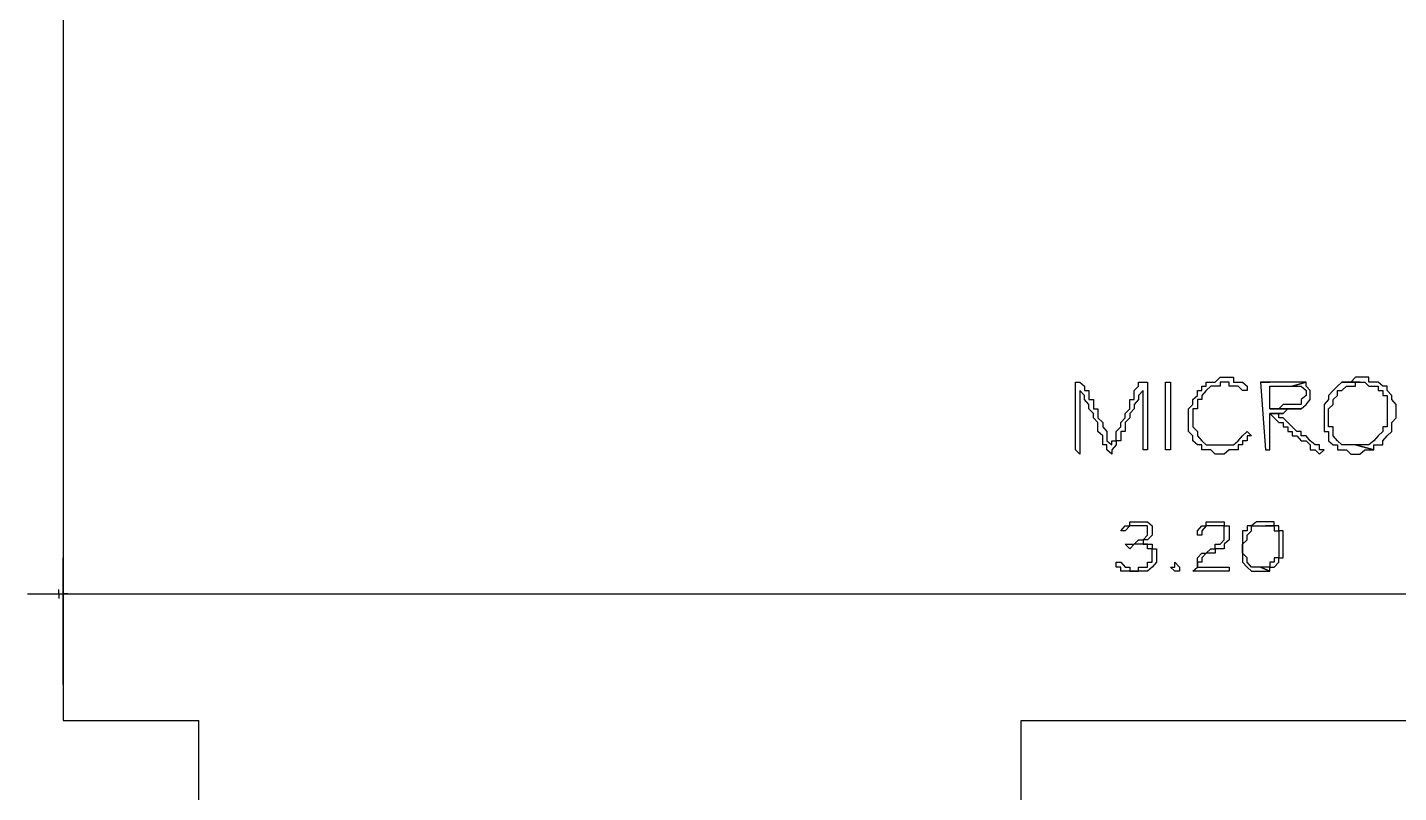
# Model space of a CAD drawing. Header units: millimetres. Extents: x -518.8 to -461.2, y 3.5 to 44.2.
# Drawn here: x -494.567 to -492.635, y 14.228 to 15.307 of the extents above; entities that cross this region are included whole.
import ezdxf

# ---------------------------------------------------------------- set-up
doc = ezdxf.new("R2010")
doc.units = ezdxf.units.MM
doc.header["$MEASUREMENT"] = 0
for name, color, linetype in [('10', 10, 'Continuous'), ('16', 16, 'Continuous'), ('MYSOLIDS', 7, 'Continuous')]:
    doc.layers.add(name, color=color, linetype=linetype)

msp = doc.modelspace()

# ---------------------------------------------------------------- linework, layer by layer
at = {"layer": '10'}
for points in [[(-494.5166, 17.8375), (-494.5166, 14.3293)], [(-494.5166, 14.3293), (-494.3256, 14.3293)], [(-494.3256, 14.1263), (-494.3256, 14.3293)], [(-493.1669, 14.1263), (-493.1669, 14.3293)], [(-493.1669, 14.3293), (-491.3075, 14.3293)]]:
    msp.add_lwpolyline(points, dxfattribs=at)
at = {"layer": '16'}
for points in [[(-494.5166, 14.3804), (-494.5166, 14.5586)], [(-494.5226, 14.5082), (-494.5226, 14.5082), (-494.5226, 14.5082), (-494.5226, 14.5142)], [(-494.5166, 14.5142), (-494.5166, 14.5082)], [(-494.5669, 14.5082), (-491.2572, 14.5082)], [(-494.5226, 14.5082), (-494.5226, 14.5082), (-494.5226, 14.5082), (-494.5226, 14.5015)], [(-494.5166, 14.5082), (-494.5166, 14.5015)], [(-494.5098, 14.5082), (-494.5166, 14.5082), (-494.5098, 14.5082)]]:
    msp.add_lwpolyline(points, dxfattribs=at)
at = {"layer": 'MYSOLIDS'}
for points in [[(-493.0842, 14.7947), (-493.0842, 14.7879), (-493.0842, 14.7879), (-493.0842, 14.7819), (-493.0842, 14.7751), (-493.0842, 14.7691), (-493.0842, 14.7691), (-493.0842, 14.7624), (-493.0842, 14.7563), (-493.0842, 14.7563), (-493.0842, 14.7496), (-493.0842, 14.7496), (-493.0842, 14.7436), (-493.0842, 14.7368), (-493.0842, 14.7368), (-493.0842, 14.7308), (-493.0842, 14.724), (-493.0842, 14.718), (-493.0842, 14.718), (-493.0842, 14.7112), (-493.0842, 14.7112), (-493.0842, 14.7112), (-493.0842, 14.7052), (-493.0842, 14.7052), (-493.0902, 14.7112), (-493.0902, 14.7112), (-493.0902, 14.7112), (-493.0902, 14.7112), (-493.0902, 14.718), (-493.0902, 14.718), (-493.0902, 14.718), (-493.0902, 14.724), (-493.0902, 14.7308), (-493.0902, 14.7368), (-493.0902, 14.7368), (-493.0902, 14.7436), (-493.0902, 14.7496), (-493.0902, 14.7563), (-493.0902, 14.7563), (-493.0902, 14.7624), (-493.0902, 14.7691), (-493.0902, 14.7751), (-493.0902, 14.7751), (-493.0902, 14.7819), (-493.0902, 14.7879), (-493.0902, 14.7947), (-493.0902, 14.7947), (-493.0902, 14.8007), (-493.0902, 14.8007), (-493.0902, 14.8007), (-493.0902, 14.8007), (-493.0902, 14.8067), (-493.0902, 14.8067), (-493.0842, 14.8067), (-493.0842, 14.8067), (-493.0842, 14.8067), (-493.0842, 14.8067), (-493.0775, 14.8007), (-493.0775, 14.7947), (-493.0714, 14.7947), (-493.0714, 14.7879), (-493.0714, 14.7879), (-493.0714, 14.7819), (-493.0647, 14.7819), (-493.0647, 14.7751), (-493.0647, 14.7691), (-493.0587, 14.7691), (-493.0587, 14.7624), (-493.0587, 14.7563), (-493.0587, 14.7563), (-493.0519, 14.7496), (-493.0519, 14.7436), (-493.0519, 14.7436), (-493.0459, 14.7368), (-493.0459, 14.7308), (-493.0459, 14.7308), (-493.0459, 14.724), (-493.0391, 14.718), (-493.0391, 14.718), (-493.0391, 14.718), (-493.0391, 14.724), (-493.0331, 14.724), (-493.0331, 14.7308), (-493.0331, 14.7368), (-493.0331, 14.7368), (-493.0263, 14.7436), (-493.0263, 14.7436), (-493.0263, 14.7496), (-493.0203, 14.7563), (-493.0203, 14.7624), (-493.0203, 14.7624), (-493.0136, 14.7691), (-493.0136, 14.7751), (-493.0136, 14.7819), (-493.0075, 14.7819), (-493.0075, 14.7879), (-493.0075, 14.7947), (-493.0015, 14.8007), (-493.0015, 14.8007), (-493.0015, 14.8067), (-493.0015, 14.8067), (-493.0015, 14.8067), (-492.9948, 14.8067), (-492.9948, 14.8067), (-492.9948, 14.8067), (-492.9948, 14.8067), (-492.9887, 14.8067), (-492.9887, 14.8067), (-492.9887, 14.7112), (-492.9887, 14.7112), (-492.9887, 14.7112), (-492.9948, 14.7112), (-492.9948, 14.7112), (-492.9948, 14.7112), (-492.9948, 14.7112), (-492.9948, 14.7112), (-492.9948, 14.7112), (-492.9948, 14.7947), (-493.0015, 14.7879), (-493.0015, 14.7819), (-493.0075, 14.7751), (-493.0075, 14.7691), (-493.0075, 14.7691), (-493.0136, 14.7624), (-493.0136, 14.7563), (-493.0203, 14.7496), (-493.0203, 14.7496), (-493.0203, 14.7436), (-493.0203, 14.7368), (-493.0263, 14.7368), (-493.0263, 14.7308), (-493.0263, 14.7308), (-493.0263, 14.7308), (-493.0263, 14.724), (-493.0331, 14.724), (-493.0331, 14.718), (-493.0391, 14.7112), (-493.0391, 14.7112), (-493.0391, 14.7052), (-493.0391, 14.7052), (-493.0459, 14.7112), (-493.0459, 14.7112), (-493.0459, 14.7112), (-493.0459, 14.718), (-493.0519, 14.718), (-493.0519, 14.718), (-493.0519, 14.724), (-493.0519, 14.7308), (-493.0587, 14.7368), (-493.0587, 14.7436), (-493.0587, 14.7436), (-493.0587, 14.7496), (-493.0647, 14.7563), (-493.0647, 14.7624), (-493.0647, 14.7624), (-493.0714, 14.7691), (-493.0714, 14.7751), (-493.0714, 14.7751), (-493.0775, 14.7819), (-493.0775, 14.7819), (-493.0775, 14.7879), (-493.0775, 14.7879), (-493.0842, 14.7947), (-493.0842, 14.7947), (-493.0842, 14.7947), (-493.0842, 14.7947), (-493.0842, 14.7947)], [(-492.9564, 14.7496), (-492.9564, 14.7436), (-492.9564, 14.7436), (-492.9564, 14.7368), (-492.9564, 14.7308), (-492.9564, 14.7308), (-492.9564, 14.724), (-492.9564, 14.718), (-492.9564, 14.7112), (-492.9564, 14.7112), (-492.9564, 14.7112), (-492.9564, 14.7112), (-492.9564, 14.7112), (-492.9564, 14.7112), (-492.9632, 14.7112), (-492.9632, 14.7112), (-492.9632, 14.7112), (-492.9632, 14.7112), (-492.9632, 14.7112), (-492.9632, 14.7112), (-492.9632, 14.718), (-492.9632, 14.724), (-492.9632, 14.724), (-492.9632, 14.7308), (-492.9632, 14.7368), (-492.9632, 14.7368), (-492.9632, 14.7436), (-492.9632, 14.7496), (-492.9632, 14.7563), (-492.9632, 14.7563), (-492.9632, 14.7624), (-492.9632, 14.7691), (-492.9632, 14.7751), (-492.9632, 14.7819), (-492.9632, 14.7819), (-492.9632, 14.7879), (-492.9632, 14.7947), (-492.9632, 14.7947), (-492.9632, 14.8007), (-492.9632, 14.8007), (-492.9632, 14.8067), (-492.9632, 14.8067), (-492.9632, 14.8067), (-492.9632, 14.8067), (-492.9564, 14.8067), (-492.9564, 14.8067), (-492.9564, 14.8067), (-492.9564, 14.8067), (-492.9564, 14.8067), (-492.9564, 14.8067), (-492.9564, 14.8007), (-492.9564, 14.8007), (-492.9564, 14.7947), (-492.9564, 14.7947), (-492.9564, 14.7879), (-492.9564, 14.7819), (-492.9564, 14.7751), (-492.9564, 14.7751), (-492.9564, 14.7691), (-492.9564, 14.7624), (-492.9564, 14.7563), (-492.9564, 14.7563), (-492.9564, 14.7496), (-492.9564, 14.7496), (-492.9564, 14.7496), (-492.9564, 14.7496)], [(-492.8805, 14.8067), (-492.8865, 14.8067), (-492.8865, 14.8007), (-492.8933, 14.8007), (-492.8933, 14.8007), (-492.8993, 14.8007), (-492.906, 14.7947), (-492.906, 14.7947), (-492.9121, 14.7879), (-492.9121, 14.7879), (-492.9121, 14.7819), (-492.9181, 14.7819), (-492.9181, 14.7751), (-492.9181, 14.7691), (-492.9181, 14.7691), (-492.9248, 14.7691), (-492.9248, 14.7624), (-492.9248, 14.7563), (-492.9248, 14.7563), (-492.9248, 14.7496), (-492.9248, 14.7436), (-492.9181, 14.7368), (-492.9181, 14.7368), (-492.9181, 14.7308), (-492.9181, 14.7308), (-492.9121, 14.724), (-492.9121, 14.724), (-492.906, 14.718), (-492.906, 14.718), (-492.8993, 14.718), (-492.8933, 14.718), (-492.8865, 14.718), (-492.8865, 14.718), (-492.8805, 14.718), (-492.8805, 14.718), (-492.8737, 14.718), (-492.8737, 14.718), (-492.8677, 14.718), (-492.8609, 14.724), (-492.8609, 14.724), (-492.8609, 14.724), (-492.8549, 14.7308), (-492.8549, 14.7308), (-492.8481, 14.7368), (-492.8481, 14.7368), (-492.8481, 14.7368), (-492.8481, 14.7368), (-492.8421, 14.7308), (-492.8421, 14.7308), (-492.8481, 14.7308), (-492.8481, 14.7308), (-492.8481, 14.724), (-492.8549, 14.724), (-492.8549, 14.718), (-492.8609, 14.718), (-492.8609, 14.7112), (-492.8677, 14.7112), (-492.8677, 14.7112), (-492.8737, 14.7112), (-492.8737, 14.7112), (-492.8805, 14.7052), (-492.8865, 14.7052), (-492.8865, 14.7052), (-492.8933, 14.7052), (-492.8993, 14.7112), (-492.8993, 14.7112), (-492.906, 14.7112), (-492.9121, 14.7112), (-492.9121, 14.718), (-492.9181, 14.718), (-492.9181, 14.718), (-492.9248, 14.724), (-492.9248, 14.724), (-492.9248, 14.7308), (-492.9308, 14.7368), (-492.9308, 14.7368), (-492.9308, 14.7436), (-492.9308, 14.7496), (-492.9308, 14.7496), (-492.9308, 14.7563), (-492.9308, 14.7624), (-492.9308, 14.7691), (-492.9308, 14.7691), (-492.9248, 14.7751), (-492.9248, 14.7751), (-492.9248, 14.7819), (-492.9181, 14.7879), (-492.9181, 14.7879), (-492.9181, 14.7947), (-492.9121, 14.7947), (-492.9121, 14.8007), (-492.906, 14.8007), (-492.906, 14.8067), (-492.8993, 14.8067), (-492.8933, 14.8067), (-492.8933, 14.8067), (-492.8865, 14.8135), (-492.8805, 14.8135), (-492.8805, 14.8135), (-492.8737, 14.8135), (-492.8677, 14.8135), (-492.8677, 14.8067), (-492.8609, 14.8067), (-492.8549, 14.8067), (-492.8549, 14.8067), (-492.8481, 14.8007), (-492.8481, 14.8007), (-492.8481, 14.7947), (-492.8481, 14.7947), (-492.8481, 14.7947), (-492.8481, 14.7947), (-492.8481, 14.7947), (-492.8481, 14.7947), (-492.8549, 14.7947), (-492.8549, 14.7947), (-492.8549, 14.7947), (-492.8549, 14.7947), (-492.8609, 14.8007), (-492.8609, 14.8007), (-492.8677, 14.8007), (-492.8737, 14.8007), (-492.8737, 14.8067), (-492.8805, 14.8067), (-492.8805, 14.8067), (-492.8805, 14.8067), (-492.8805, 14.8067)], [(-492.785, 14.8067), (-492.785, 14.8067), (-492.791, 14.8067), (-492.7978, 14.8067), (-492.7978, 14.8067), (-492.7978, 14.8067), (-492.8038, 14.8067), (-492.8105, 14.8067), (-492.8166, 14.8067), (-492.8166, 14.8067), (-492.8293, 14.8067), (-492.8226, 14.7112), (-492.8226, 14.7112), (-492.8226, 14.7112), (-492.8166, 14.7112), (-492.8166, 14.7112), (-492.8166, 14.7112), (-492.8166, 14.7624), (-492.7978, 14.7624), (-492.791, 14.7691), (-492.785, 14.7691), (-492.785, 14.7691), (-492.7782, 14.7691), (-492.7722, 14.7691), (-492.8166, 14.7691), (-492.8166, 14.8007), (-492.8166, 14.8007), (-492.8105, 14.8007), (-492.8105, 14.8007), (-492.8038, 14.8007), (-492.7978, 14.8007), (-492.7978, 14.8007), (-492.791, 14.8007), (-492.785, 14.8007), (-492.7654, 14.8067), (-492.7654, 14.8067), (-492.7722, 14.8067), (-492.7782, 14.8067), (-492.7782, 14.8067), (-492.785, 14.8067), (-492.785, 14.8067)], [(-492.8226, 14.8067), (-492.8226, 14.8067), (-492.8293, 14.8067), (-492.8166, 14.8067), (-492.8226, 14.8067), (-492.8226, 14.8067), (-492.8226, 14.8067)], [(-492.7654, 14.8067), (-492.785, 14.8007), (-492.785, 14.8007), (-492.7782, 14.8007), (-492.7782, 14.8007), (-492.7722, 14.8007), (-492.7722, 14.8007), (-492.7654, 14.7947), (-492.7654, 14.7879), (-492.7654, 14.7879), (-492.7722, 14.7819), (-492.7722, 14.7819), (-492.7722, 14.7751), (-492.7782, 14.7751), (-492.7782, 14.7751), (-492.785, 14.7751), (-492.785, 14.7751), (-492.791, 14.7751), (-492.7978, 14.7751), (-492.8038, 14.7691), (-492.8038, 14.7691), (-492.8105, 14.7691), (-492.8166, 14.7691), (-492.7722, 14.7691), (-492.7722, 14.7691), (-492.7722, 14.7691), (-492.7654, 14.7751), (-492.7654, 14.7751), (-492.7594, 14.7819), (-492.7594, 14.7879), (-492.7594, 14.7879), (-492.7594, 14.7947), (-492.7594, 14.7947), (-492.7654, 14.8007), (-492.7654, 14.8067), (-492.7654, 14.8067)], [(-492.7151, 14.8067), (-492.7211, 14.8007), (-492.7211, 14.8007), (-492.7271, 14.7947), (-492.7271, 14.7947), (-492.7271, 14.7947), (-492.7339, 14.7879), (-492.7339, 14.7819), (-492.7339, 14.7819), (-492.7399, 14.7751), (-492.7399, 14.7691), (-492.7399, 14.7691), (-492.7399, 14.7624), (-492.7399, 14.7563), (-492.7399, 14.7563), (-492.7399, 14.7496), (-492.7399, 14.7436), (-492.7399, 14.7368), (-492.7339, 14.7368), (-492.7339, 14.7308), (-492.7339, 14.724), (-492.7339, 14.724), (-492.7271, 14.718), (-492.7271, 14.718), (-492.7211, 14.718), (-492.7211, 14.7112), (-492.7151, 14.7112), (-492.7083, 14.7112), (-492.7083, 14.7112), (-492.7023, 14.7052), (-492.6955, 14.7052), (-492.6955, 14.7052), (-492.6895, 14.7052), (-492.6827, 14.7112), (-492.6827, 14.7112), (-492.6767, 14.7112), (-492.6767, 14.7112), (-492.6699, 14.7112), (-492.6955, 14.718), (-492.6955, 14.718), (-492.7023, 14.718), (-492.7083, 14.718), (-492.7151, 14.718), (-492.7151, 14.718), (-492.7211, 14.724), (-492.7211, 14.724), (-492.7211, 14.724), (-492.7271, 14.7308), (-492.7271, 14.7308), (-492.7271, 14.7368), (-492.7271, 14.7436), (-492.7339, 14.7436), (-492.7339, 14.7496), (-492.7339, 14.7563), (-492.7339, 14.7563), (-492.7339, 14.7624), (-492.7339, 14.7691), (-492.7271, 14.7751), (-492.7271, 14.7751), (-492.7271, 14.7819), (-492.7271, 14.7819), (-492.7211, 14.7879), (-492.7211, 14.7947), (-492.7211, 14.7947), (-492.7151, 14.7947), (-492.7083, 14.8007), (-492.7083, 14.8007), (-492.7023, 14.8007), (-492.6955, 14.8007), (-492.6955, 14.8067), (-492.6895, 14.8067), (-492.7151, 14.8067), (-492.7151, 14.8067)], [(-492.6895, 14.8135), (-492.6895, 14.8135), (-492.6955, 14.8135), (-492.6955, 14.8135), (-492.7023, 14.8067), (-492.7083, 14.8067), (-492.7151, 14.8067), (-492.7151, 14.8067), (-492.6895, 14.8067), (-492.6895, 14.8067), (-492.6827, 14.8067), (-492.6767, 14.8007), (-492.6767, 14.8007), (-492.6699, 14.8007), (-492.6639, 14.8007), (-492.6639, 14.7947), (-492.6572, 14.7947), (-492.6572, 14.7947), (-492.6572, 14.7879), (-492.6511, 14.7879), (-492.6511, 14.7819), (-492.6511, 14.7751), (-492.6511, 14.7751), (-492.6511, 14.7691), (-492.6511, 14.7624), (-492.6511, 14.7624), (-492.6511, 14.7563), (-492.6511, 14.7563), (-492.6511, 14.7496), (-492.6511, 14.7436), (-492.6572, 14.7436), (-492.6572, 14.7368), (-492.6572, 14.7368), (-492.6639, 14.7308), (-492.6639, 14.7308), (-492.6699, 14.724), (-492.6699, 14.724), (-492.6767, 14.718), (-492.6767, 14.718), (-492.6827, 14.718), (-492.6895, 14.718), (-492.6895, 14.718), (-492.6955, 14.718), (-492.6699, 14.7112), (-492.6699, 14.718), (-492.6639, 14.718), (-492.6572, 14.718), (-492.6572, 14.724), (-492.6572, 14.724), (-492.6511, 14.7308), (-492.6511, 14.7308), (-492.6444, 14.7368), (-492.6444, 14.7436), (-492.6444, 14.7436), (-492.6444, 14.7496), (-492.6444, 14.7496), (-492.6384, 14.7563), (-492.6384, 14.7624), (-492.6384, 14.7624), (-492.6384, 14.7691), (-492.6384, 14.7691), (-492.6384, 14.7751), (-492.6444, 14.7819), (-492.6444, 14.7819), (-492.6444, 14.7879), (-492.6511, 14.7947), (-492.6511, 14.7947), (-492.6511, 14.8007), (-492.6572, 14.8007), (-492.6572, 14.8007), (-492.6639, 14.8067), (-492.6639, 14.8067), (-492.6699, 14.8067), (-492.6767, 14.8067), (-492.6767, 14.8135), (-492.6827, 14.8135), (-492.6895, 14.8135), (-492.6895, 14.8135)], [(-492.7978, 14.7624), (-492.8166, 14.7624), (-492.8166, 14.7624), (-492.8105, 14.7563), (-492.8105, 14.7563), (-492.8038, 14.7496), (-492.7978, 14.7496), (-492.7978, 14.7436), (-492.791, 14.7436), (-492.791, 14.7368), (-492.785, 14.7368), (-492.785, 14.7308), (-492.7782, 14.7308), (-492.7782, 14.7308), (-492.7722, 14.724), (-492.7722, 14.724), (-492.7654, 14.724), (-492.7594, 14.718), (-492.7594, 14.7112), (-492.7527, 14.7112), (-492.7466, 14.7052), (-492.7466, 14.7052), (-492.7466, 14.7052), (-492.7466, 14.7052), (-492.7399, 14.7112), (-492.7399, 14.7112), (-492.7466, 14.7112), (-492.7466, 14.718), (-492.7527, 14.718), (-492.7527, 14.718), (-492.7527, 14.718), (-492.7594, 14.724), (-492.7594, 14.724), (-492.7654, 14.7308), (-492.7722, 14.7308), (-492.7722, 14.7368), (-492.7782, 14.7368), (-492.7782, 14.7368), (-492.785, 14.7436), (-492.785, 14.7436), (-492.791, 14.7496), (-492.791, 14.7496), (-492.7978, 14.7563), (-492.8038, 14.7563), (-492.8038, 14.7624), (-492.8105, 14.7624), (-492.8105, 14.7624), (-492.8038, 14.7624), (-492.7978, 14.7624), (-492.7978, 14.7624)], [(-492.9948, 14.5782), (-492.9887, 14.5782), (-492.9887, 14.5782), (-492.9887, 14.5782), (-492.982, 14.5782), (-492.982, 14.5714), (-492.982, 14.5714), (-492.976, 14.5714), (-492.976, 14.5654), (-492.976, 14.5654), (-492.976, 14.5586), (-492.976, 14.5586), (-492.976, 14.5526), (-492.976, 14.5526), (-492.982, 14.5458), (-492.982, 14.5458), (-492.982, 14.5458), (-492.982, 14.5458), (-492.9887, 14.5398), (-492.9887, 14.5398), (-492.9948, 14.5398), (-492.9948, 14.5398), (-493.0015, 14.5398), (-493.0015, 14.5398), (-493.0075, 14.5398), (-493.0075, 14.5398), (-493.0136, 14.5398), (-493.0136, 14.5398), (-493.0203, 14.5398), (-493.0203, 14.5398), (-493.0263, 14.5398), (-493.0263, 14.5458), (-493.0263, 14.5458), (-493.0331, 14.5458), (-493.0331, 14.5526), (-493.0331, 14.5526), (-493.0331, 14.5526), (-493.0263, 14.5526), (-493.0263, 14.5526), (-493.0263, 14.5526), (-493.0263, 14.5526), (-493.0263, 14.5526), (-493.0263, 14.5526), (-493.0203, 14.5458), (-493.0203, 14.5458), (-493.0203, 14.5458), (-493.0136, 14.5458), (-493.0136, 14.5398), (-493.0075, 14.5398), (-493.0075, 14.5398), (-493.0075, 14.5398), (-493.0015, 14.5398), (-493.0015, 14.5458), (-492.9948, 14.5458), (-492.9948, 14.5458), (-492.9887, 14.5458), (-492.9887, 14.5458), (-492.9887, 14.5526), (-492.982, 14.5526), (-492.982, 14.5526), (-492.982, 14.5586), (-492.982, 14.5586), (-492.982, 14.5586), (-492.982, 14.5654), (-492.982, 14.5654), (-492.982, 14.5714), (-492.9887, 14.5714), (-492.9887, 14.5714), (-492.9887, 14.5782), (-492.9948, 14.5782), (-492.9948, 14.5782), (-493.0015, 14.5782), (-493.0015, 14.5782), (-493.0075, 14.5782), (-493.0075, 14.5782), (-493.0075, 14.5782), (-493.0136, 14.5714), (-493.0136, 14.5714), (-493.0136, 14.5714), (-493.0136, 14.5714), (-493.0203, 14.5782), (-493.0203, 14.5782), (-493.0136, 14.5782), (-493.0136, 14.5782), (-493.0075, 14.5782), (-493.0075, 14.5782), (-493.0075, 14.5782), (-493.0015, 14.5842), (-493.0015, 14.5842), (-492.9948, 14.5842), (-492.9948, 14.5842), (-492.9887, 14.5909), (-492.9887, 14.5909), (-492.9887, 14.5909), (-492.9887, 14.5969), (-492.9887, 14.5969), (-492.9887, 14.6037), (-492.9887, 14.6037), (-492.9887, 14.6037), (-492.9887, 14.6037), (-492.9948, 14.6037), (-492.9948, 14.6037), (-493.0015, 14.6037), (-493.0075, 14.6037), (-493.0075, 14.6037), (-493.0075, 14.6037), (-493.0136, 14.6037), (-493.0136, 14.6037), (-493.0203, 14.5969), (-493.0203, 14.5969), (-493.0203, 14.5969), (-493.0203, 14.5969), (-493.0203, 14.5969), (-493.0203, 14.5969), (-493.0263, 14.5969), (-493.0263, 14.5969), (-493.0263, 14.5969), (-493.0263, 14.5969), (-493.0263, 14.5969), (-493.0263, 14.5969), (-493.0203, 14.6037), (-493.0203, 14.6037), (-493.0203, 14.6037), (-493.0136, 14.6037), (-493.0136, 14.6097), (-493.0136, 14.6097), (-493.0075, 14.6097), (-493.0075, 14.6097), (-493.0015, 14.6097), (-493.0015, 14.6097), (-493.0015, 14.6097), (-492.9948, 14.6097), (-492.9887, 14.6097), (-492.9887, 14.6097), (-492.9887, 14.6097), (-492.9887, 14.6097), (-492.982, 14.6037), (-492.982, 14.6037), (-492.982, 14.5969), (-492.982, 14.5969), (-492.982, 14.5969), (-492.982, 14.5909), (-492.982, 14.5909), (-492.982, 14.5909), (-492.9887, 14.5842), (-492.9887, 14.5842), (-492.9948, 14.5842), (-492.9948, 14.5782), (-492.9948, 14.5782), (-492.9948, 14.5782), (-492.9948, 14.5782), (-492.9948, 14.5782)], [(-492.9181, 14.5458), (-492.8737, 14.5458), (-492.8737, 14.5458), (-492.8737, 14.5458), (-492.8737, 14.5458), (-492.8737, 14.5458), (-492.8737, 14.5398), (-492.8737, 14.5398), (-492.8737, 14.5398), (-492.8737, 14.5398), (-492.9181, 14.5398), (-492.9181, 14.5398), (-492.9181, 14.5398), (-492.9181, 14.5398), (-492.9181, 14.5398), (-492.9181, 14.5398), (-492.9181, 14.5398), (-492.9248, 14.5398), (-492.9248, 14.5398), (-492.9181, 14.5458), (-492.9181, 14.5458), (-492.9181, 14.5526), (-492.9181, 14.5526), (-492.9181, 14.5586), (-492.9181, 14.5586), (-492.9181, 14.5586), (-492.9121, 14.5654), (-492.9121, 14.5654), (-492.9121, 14.5654), (-492.906, 14.5654), (-492.906, 14.5654), (-492.8993, 14.5714), (-492.8993, 14.5714), (-492.8933, 14.5714), (-492.8933, 14.5782), (-492.8865, 14.5782), (-492.8865, 14.5782), (-492.8865, 14.5782), (-492.8865, 14.5782), (-492.8805, 14.5842), (-492.8805, 14.5842), (-492.8805, 14.5909), (-492.8805, 14.5909), (-492.8805, 14.5909), (-492.8805, 14.5969), (-492.8805, 14.5969), (-492.8805, 14.6037), (-492.8805, 14.6037), (-492.8865, 14.6037), (-492.8865, 14.6037), (-492.8933, 14.6037), (-492.8933, 14.6037), (-492.8993, 14.6037), (-492.8993, 14.6037), (-492.906, 14.6037), (-492.906, 14.6037), (-492.906, 14.6037), (-492.9121, 14.5969), (-492.9121, 14.5969), (-492.9121, 14.5969), (-492.9121, 14.5909), (-492.9121, 14.5909), (-492.9181, 14.5909), (-492.9181, 14.5909), (-492.9181, 14.5909), (-492.9181, 14.5909), (-492.9181, 14.5909), (-492.9181, 14.5909), (-492.9181, 14.5969), (-492.9181, 14.5969), (-492.9181, 14.5969), (-492.9121, 14.6037), (-492.9121, 14.6037), (-492.9121, 14.6037), (-492.906, 14.6037), (-492.906, 14.6097), (-492.906, 14.6097), (-492.8993, 14.6097), (-492.8993, 14.6097), (-492.8933, 14.6097), (-492.8933, 14.6097), (-492.8933, 14.6097), (-492.8865, 14.6097), (-492.8865, 14.6097), (-492.8805, 14.6097), (-492.8805, 14.6037), (-492.8805, 14.6037), (-492.8737, 14.6037), (-492.8737, 14.5969), (-492.8737, 14.5969), (-492.8737, 14.5969), (-492.8737, 14.5909), (-492.8737, 14.5909), (-492.8737, 14.5842), (-492.8737, 14.5842), (-492.8737, 14.5842), (-492.8805, 14.5782), (-492.8805, 14.5782), (-492.8805, 14.5782), (-492.8805, 14.5714), (-492.8865, 14.5714), (-492.8865, 14.5714), (-492.8933, 14.5714), (-492.8933, 14.5654), (-492.8993, 14.5654), (-492.8993, 14.5654), (-492.906, 14.5654), (-492.906, 14.5654), (-492.9121, 14.5586), (-492.9121, 14.5586), (-492.9121, 14.5586), (-492.9121, 14.5526), (-492.9181, 14.5526), (-492.9181, 14.5458), (-492.9181, 14.5458), (-492.9181, 14.5458), (-492.9181, 14.5458), (-492.9181, 14.5458)], [(-492.8226, 14.6097), (-492.8293, 14.6097), (-492.8293, 14.6097), (-492.8354, 14.6097), (-492.8354, 14.6097), (-492.8354, 14.6097), (-492.8421, 14.6037), (-492.8421, 14.6037), (-492.8481, 14.6037), (-492.8481, 14.5969), (-492.8481, 14.5969), (-492.8549, 14.5969), (-492.8549, 14.5909), (-492.8549, 14.5909), (-492.8549, 14.5842), (-492.8549, 14.5842), (-492.8549, 14.5842), (-492.8549, 14.5782), (-492.8549, 14.5782), (-492.8549, 14.5714), (-492.8549, 14.5714), (-492.8549, 14.5654), (-492.8549, 14.5654), (-492.8549, 14.5586), (-492.8549, 14.5586), (-492.8549, 14.5526), (-492.8549, 14.5526), (-492.8481, 14.5458), (-492.8481, 14.5458), (-492.8481, 14.5458), (-492.8481, 14.5458), (-492.8421, 14.5398), (-492.8421, 14.5398), (-492.8354, 14.5398), (-492.8354, 14.5398), (-492.8293, 14.5398), (-492.8293, 14.5398), (-492.8293, 14.5398), (-492.8226, 14.5398), (-492.8226, 14.5398), (-492.8166, 14.5398), (-492.8166, 14.5398), (-492.8293, 14.5458), (-492.8293, 14.5458), (-492.8354, 14.5458), (-492.8354, 14.5458), (-492.8354, 14.5458), (-492.8421, 14.5458), (-492.8421, 14.5458), (-492.8481, 14.5526), (-492.8481, 14.5526), (-492.8481, 14.5586), (-492.8481, 14.5586), (-492.8481, 14.5586), (-492.8549, 14.5654), (-492.8549, 14.5654), (-492.8549, 14.5714), (-492.8549, 14.5714), (-492.8549, 14.5782), (-492.8549, 14.5782), (-492.8481, 14.5842), (-492.8481, 14.5842), (-492.8481, 14.5909), (-492.8481, 14.5909), (-492.8481, 14.5909), (-492.8421, 14.5969), (-492.8421, 14.5969), (-492.8421, 14.5969), (-492.8421, 14.6037), (-492.8354, 14.6037), (-492.8354, 14.6037), (-492.8293, 14.6037), (-492.8293, 14.6037), (-492.8226, 14.6037), (-492.8105, 14.6037), (-492.8105, 14.6097), (-492.8166, 14.6097), (-492.8166, 14.6097), (-492.8226, 14.6097), (-492.8226, 14.6097), (-492.8226, 14.6097)], [(-492.8105, 14.6037), (-492.8226, 14.6037), (-492.8226, 14.6037), (-492.8166, 14.6037), (-492.8166, 14.6037), (-492.8105, 14.6037), (-492.8105, 14.6037), (-492.8105, 14.5969), (-492.8038, 14.5969), (-492.8038, 14.5969), (-492.8038, 14.5909), (-492.8038, 14.5909), (-492.8038, 14.5842), (-492.8038, 14.5842), (-492.8038, 14.5782), (-492.8038, 14.5782), (-492.8038, 14.5782), (-492.8038, 14.5714), (-492.8038, 14.5714), (-492.8038, 14.5654), (-492.8038, 14.5654), (-492.8038, 14.5654), (-492.8038, 14.5586), (-492.8105, 14.5586), (-492.8105, 14.5526), (-492.8105, 14.5526), (-492.8166, 14.5526), (-492.8166, 14.5458), (-492.8166, 14.5458), (-492.8226, 14.5458), (-492.8226, 14.5458), (-492.8226, 14.5458), (-492.8293, 14.5458), (-492.8166, 14.5398), (-492.8166, 14.5458), (-492.8105, 14.5458), (-492.8105, 14.5458), (-492.8038, 14.5526), (-492.8038, 14.5526), (-492.8038, 14.5526), (-492.8038, 14.5586), (-492.7978, 14.5586), (-492.7978, 14.5654), (-492.7978, 14.5654), (-492.7978, 14.5714), (-492.7978, 14.5714), (-492.7978, 14.5782), (-492.7978, 14.5782), (-492.7978, 14.5842), (-492.7978, 14.5842), (-492.7978, 14.5909), (-492.7978, 14.5909), (-492.7978, 14.5969), (-492.7978, 14.5969), (-492.8038, 14.5969), (-492.8038, 14.6037), (-492.8038, 14.6037), (-492.8038, 14.6037), (-492.8105, 14.6037), (-492.8105, 14.6037)], [(-492.9504, 14.5398), (-492.9504, 14.5398), (-492.9504, 14.5398), (-492.9564, 14.5458), (-492.9564, 14.5458), (-492.9504, 14.5458), (-492.9504, 14.5458), (-492.9504, 14.5526), (-492.9504, 14.5526), (-492.9436, 14.5458), (-492.9436, 14.5458), (-492.9436, 14.5458), (-492.9436, 14.5458), (-492.9436, 14.5398), (-492.9436, 14.5398), (-492.9504, 14.5398), (-492.9504, 14.5398), (-492.9504, 14.5398), (-492.9504, 14.5398), (-492.9504, 14.5398)]]:
    msp.add_lwpolyline(points, dxfattribs=at)

doc.saveas('drawing.dxf')
